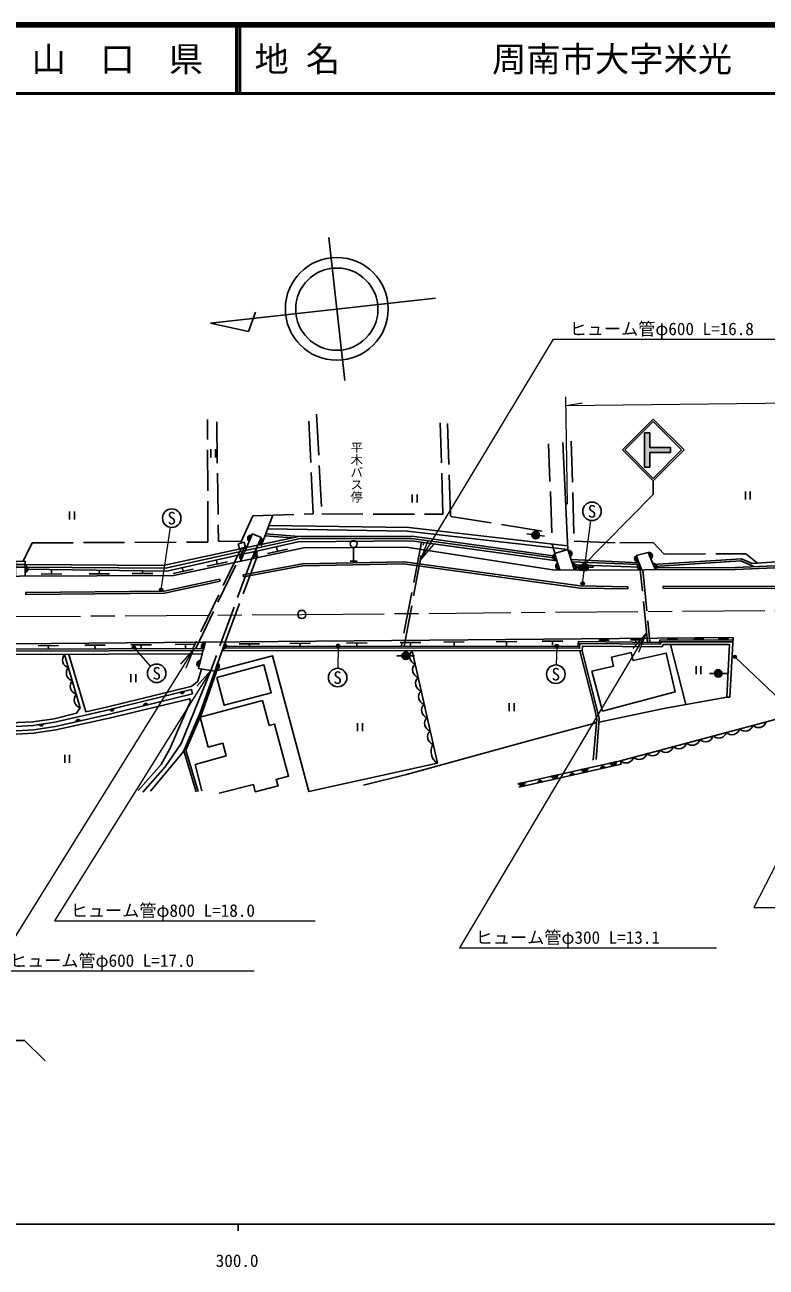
# Model space of a CAD drawing. Units: millimetres at full size, sheet at 1:1000; details may follow other scales. Extents: x 40000 to 680000, y 20000 to 380000.
# Drawn here: x 336890 to 444990, y 198715 to 380000 of the extents above; entities that cross this region are included whole.
import ezdxf
from ezdxf.enums import TextEntityAlignment as Align

# ---------------------------------------------------------------- set-up
doc = ezdxf.new("R2010")
doc.units = ezdxf.units.MM
doc.header["$LTSCALE"] = 1000
doc.linetypes.add('CHAIN', pattern=[18.5, 12, -1.5, 3.5, -1.5])
doc.linetypes.add('DASHED', pattern=[7.5, 6, -1.5])
for name, color, linetype, lineweight in [('M-BGD', 7, 'Continuous', 25), ('M-BMK', 2, 'CHAIN', 13), ('M-BMK-SRVR', 3, 'Continuous', 25), ('M-STR-HTXT', 7, 'Continuous', 13), ('M-STR-STRC', 7, 'Continuous', 25), ('M-TTL', 2, 'Continuous', 140), ('M-TTL-BAND', 7, 'Continuous', 25), ('M-TTL-LINE', 7, 'Continuous', 50)]:
    doc.layers.add(name, color=color, linetype=linetype, lineweight=lineweight)
doc.layers.add('M-BMK-HTXT', color=7, linetype='Continuous')
doc.layers.add('M-TTL-TXT', color=7, linetype='Continuous')
doc.styles.add('@ＭＳ ゴシック', font='')
doc.styles.add('ＭＳ ゴシック', font='')
doc.styles.get('@ＭＳ ゴシック').set_extended_font_data('@MS Gothic')
doc.styles.get('ＭＳ ゴシック').set_extended_font_data('MS Gothic')

# ---------------------------------------------------------------- blocks, each defined once
blk = doc.blocks.new('open_arrow')
at = {"color": 0, "linetype": 'Continuous', "lineweight": -2}
blk.add_lwpolyline([(7.5, 1.25), (0, 0), (7.5, -1.25)], dxfattribs=at)

msp = doc.modelspace()

# ---------------------------------------------------------------- hatches: boundary and pattern name
at = {"layer": 'M-BGD'}
for points in [[(369605, 304634, -0.82183), (369998, 305544)], [(371339, 305147, -0.82183), (370949, 304236)], [(411934, 305471, -1), (410843, 305618, -0.41421), (411462, 306090, -0.41421)], [(368444, 301946, -0.82183), (368837, 302856)], [(370521, 303274, -0.82183), (370122, 302367)], [(414162, 302779, 0.82183), (414457, 301834)], [(416098, 303324, -0.82183), (416414, 302385)], [(428174, 302076, 0.82183), (427791, 302989)], [(336929, 301072, -0.82183), (336941, 300081)], [(414575, 301457, 0.82183), (414871, 300512)], [(416739, 301416, -0.82183), (417055, 300477)], [(419088, 300858, -1), (417988, 300863, -0.41421), (418541, 301411, -0.41421)], [(426398, 301608, -0.82183), (426062, 302541)], [(426794, 300506, -0.82183), (426459, 301439)], [(428840, 300487, 0.82183), (428457, 301401)], [(362925, 288830, -0.82183), (363173, 289790)], [(366034, 289801, -0.82183), (365706, 288866)], [(392982, 287936, -1), (391882, 287936, -0.41421), (392432, 288486, -0.41421)], [(362273, 286305, -0.82183), (362521, 287264)], [(364998, 286855, -0.82183), (364669, 285920)], [(438563, 285363, -1), (437463, 285363, -0.41421), (438013, 285913, -0.41421)], [(359512, 282612), (360120, 282761, -0.84072)], [(349280, 280097), (349888, 280247, -0.84072)], [(354843, 280795), (354233, 280656, -0.84072)], [(338992, 277915), (339610, 278010, -0.84072)], [(344969, 278443), (344359, 278304, -0.84072)], [(423164, 272493, -0.82183), (422197, 272275)], [(414608, 270562, -0.82183), (413641, 270344)], [(417019, 270594), (416408, 270456, -0.84072)], [(418991, 271552, -0.82183), (418025, 271333)], [(421498, 271605), (420887, 271467, -0.84072)], [(409850, 269488, -0.82183), (408883, 269270)], [(412333, 269536), (411722, 269398, -0.84072)]]:
    msp.add_hatch(color=256, dxfattribs=at).paths.add_polyline_path(points)
at = {"layer": 'M-STR-HTXT'}
for points in [[(417613, 300537, -1), (418288, 300967, -0.41421), (418165, 300414, -0.41421)], [(356971, 297697, -1), (356567, 297402, -1)], [(418431, 298648, -0.41421), (418382, 298298, -0.41421), (418032, 298347, -1)], [(352771, 288877, -0.41421), (352539, 289144, -0.41421), (352806, 289376, -1)], [(382388, 289229, -1), (382750, 289574, -0.41421), (382741, 289221, -0.41421)], [(414264, 289197, -1), (414631, 289536, -0.41421), (414617, 289182, -0.41421)], [(440407, 287540, -1), (440399, 288040, -0.41421), (440653, 287794, -0.41421)]]:
    msp.add_hatch(color=256, dxfattribs=at).paths.add_polyline_path(points)
at = {"layer": 'M-STR-STRC'}
msp.add_hatch(color=256, dxfattribs=at).paths.add_polyline_path([(427271, 315462), (428021, 315462), (428021, 317587), (431021, 317587), (431021, 318337), (428021, 318337), (428021, 320462), (427271, 320462)])

# ---------------------------------------------------------------- linework, layer by layer
at = {"layer": 'M-BGD'}
for p, q in [((363986, 318061), (363986, 316887)), ((364686, 318061), (364686, 316887)), ((416065, 303421), (415332, 319058)), ((441965, 311913), (441965, 310739)), ((442665, 311913), (442665, 310739)), ((393389, 311485), (393389, 310311)), ((394089, 311485), (394089, 310311)), ((343409, 309000), (343409, 307826)), ((344109, 309000), (344109, 307826)), ((369605, 304634), (369998, 305544)), ((371339, 305147), (370949, 304236)), ((375824, 305125), (371897, 305428)), ((376859, 305346), (372007, 305720)), ((410843, 305618), (410100, 305718)), ((411934, 305471), (412677, 305371)), ((368444, 301946), (368837, 302856)), ((370521, 303274), (370122, 302367)), ((372267, 302860), (375201, 303485)), ((373734, 303173), (373609, 303759)), ((384836, 303744), (384836, 301744)), ((413763, 304226), (414182, 302849)), ((414144, 302837), (414896, 300431)), ((414457, 301834), (414162, 302779)), ((416098, 303324), (416414, 302385)), ((427791, 302989), (428174, 302076)), ((336929, 301072), (336941, 300081)), ((363490, 300991), (366424, 301616)), ((364957, 301303), (364832, 301890)), ((384336, 301744), (385336, 301744)), ((414871, 300512), (414575, 301457)), ((426433, 301511), (416554, 301966)), ((426532, 301235), (416662, 301644)), ((416739, 301416), (417055, 300477)), ((426667, 300859), (416813, 301196)), ((426059, 302549), (426806, 300474)), ((426398, 301608), (426062, 302541)), ((426794, 300506), (426459, 301439)), ((428457, 301401), (428840, 300487)), ((339267, 299859), (342267, 299873)), ((340767, 299866), (340764, 300466)), ((346249, 299890), (349249, 299904)), ((347749, 299897), (347751, 300421)), ((352545, 299918), (355545, 299932)), ((354045, 299925), (354040, 300329)), ((358500, 299928), (361434, 300553)), ((359967, 300241), (359842, 300828)), ((368744, 299736), (368788, 299445)), ((417988, 300863), (417238, 300867)), ((419088, 300858), (419838, 300855)), ((365293, 299103), (365356, 298809)), ((424798, 298003), (424797, 297693)), ((429995, 298090), (429994, 297790)), ((429994, 297790), (456808, 297753)), ((429995, 298090), (456808, 298053)), ((337032, 297155), (337035, 296855)), ((415320, 290071), (412320, 290044)), ((413820, 290058), (413825, 289458)), ((422099, 290220), (420599, 290207)), ((421349, 290213), (421351, 290003)), ((426713, 290260), (425213, 290247)), ((425963, 290254), (425967, 289918)), ((432080, 290397), (430580, 290384)), ((431330, 290390), (431332, 290236)), ((435914, 290431), (434414, 290417)), ((435164, 290424), (435166, 290184)), ((439504, 290462), (438004, 290449)), ((438754, 290455), (438757, 290215)), ((440177, 290588), (439694, 281886)), ((341809, 289429), (338809, 289403)), ((340309, 289416), (340313, 288912)), ((348613, 289488), (345613, 289462)), ((347113, 289475), (347118, 288939)), ((355346, 289547), (352347, 289521)), ((353846, 289534), (353852, 288965)), ((361795, 289603), (358796, 289577)), ((360295, 289590), (360301, 288990)), ((362212, 286067), (363206, 289916)), ((362659, 289000), (362895, 289913)), ((362925, 288830), (363173, 289790)), ((366034, 289801), (365706, 288866)), ((371123, 289685), (368123, 289658)), ((369623, 289672), (369626, 289372)), ((378554, 289750), (375554, 289723)), ((377054, 289736), (377057, 289437)), ((386799, 289822), (383800, 289795)), ((385300, 289808), (385305, 289317)), ((394634, 289890), (391635, 289864)), ((393134, 289877), (393140, 289277)), ((397041, 272238), (393370, 288660)), ((400977, 289945), (397977, 289919)), ((399477, 289932), (399482, 289332)), ((408625, 290012), (405626, 289986)), ((407126, 289999), (407131, 289399)), ((417799, 288639), (419941, 280299)), ((418140, 288639), (420260, 280381)), ((431047, 289587), (433264, 280803)), ((342691, 288121), (344978, 280313)), ((343315, 288124), (345767, 279752)), ((362273, 286305), (362521, 287264)), ((364998, 286855), (364669, 285920)), ((365185, 286634), (364950, 286717)), ((391882, 287936), (391132, 287936)), ((392982, 287936), (393732, 287936)), ((352356, 285257), (352356, 284083)), ((353056, 285257), (353056, 284083)), ((364584, 285679), (362212, 286067)), ((434767, 286415), (434767, 285242)), ((435467, 286415), (435467, 285242)), ((437463, 285363), (436713, 285363)), ((438563, 285363), (439313, 285363)), ((361202, 283027), (361357, 282396)), ((360120, 282761), (359512, 282612)), ((362433, 278963), (371554, 281399)), ((371554, 281399), (372526, 277757)), ((407528, 281022), (407528, 279848)), ((408228, 281022), (408228, 279848)), ((439694, 281886), (439245, 281910)), ((344398, 279562), (344978, 280313)), ((349888, 280247), (349280, 280097)), ((354233, 280656), (354843, 280795)), ((339610, 278010), (338992, 277915)), ((344359, 278304), (344969, 278443)), ((363602, 274588), (362433, 278963)), ((385411, 278104), (385411, 276930)), ((386111, 278104), (386111, 276930)), ((360067, 274062), (361884, 268063)), ((360372, 274139), (362150, 268139)), ((342723, 273464), (342723, 272291)), ((343423, 273464), (343423, 272291)), ((408802, 269252), (423733, 272622)), ((408912, 268764), (423862, 272138)), ((423164, 272493), (422197, 272275)), ((423862, 272138), (423733, 272621)), ((414608, 270562), (413641, 270344)), ((416408, 270456), (417019, 270594)), ((418991, 271552), (418025, 271333)), ((420887, 271467), (421498, 271605)), ((409850, 269488), (408883, 269270)), ((411722, 269398), (412333, 269536))]:
    msp.add_line(p, q, dxfattribs=at)
at = {"layer": 'M-BGD', "linetype": 'DASHED'}
for p, q in [((366084, 289941), (373035, 308458)), ((368422, 303581), (361377, 288995)), ((361799, 288996), (368853, 303699)), ((368808, 302789), (370471, 303160)), ((369020, 303279), (370684, 303645)), ((369207, 303711), (370869, 304066)), ((394730, 304506), (391796, 289311)), ((392189, 289311), (395050, 304462)), ((335521, 301228), (336932, 301228)), ((369991, 302069), (364006, 285774)), ((335527, 300847), (336934, 300853)), ((427668, 289902), (426642, 300473)), ((426996, 300474), (428044, 289899))]:
    msp.add_line(p, q, dxfattribs=at)
for points in [[(379422, 323190), (380191, 308623), (397865, 308577), (397454, 321922)], [(336650, 301717), (337938, 304411), (363586, 304505), (363508, 322393)], [(364868, 322058), (365125, 304635), (368434, 304602), (370113, 308353), (378936, 308666), (378259, 322553)], [(398508, 321826), (398979, 308267), (413734, 305887), (413274, 318869)], [(416567, 319264), (417001, 304632), (423657, 304405), (428505, 304462), (430131, 302770), (442036, 302807), (443725, 301463)], [(419941, 280299), (420294, 278700), (419703, 271712)], [(420260, 280381), (420662, 278783), (420112, 271804)]]:
    msp.add_lwpolyline(points, dxfattribs=at)
at = {"layer": 'M-BGD'}
for points in [[(178202, 317932), (186876, 302233), (188872, 299764), (189811, 298897), (358612, 299645), (377508, 303670), (392566, 303793), (414154, 300429), (440480, 300522), (457840, 301245), (460515, 300526), (506115, 301212), (552478, 305143)], [(416065, 303421), (392640, 306130), (372292, 306479)], [(416040, 303961), (392872, 306647), (372461, 306930)], [(368346, 301718), (370080, 305734), (371361, 305185), (369991, 302069)], [(414466, 301805), (393254, 304707), (376767, 304567), (370471, 303160)], [(414350, 302179), (393288, 305059), (377108, 305059), (370684, 303645)], [(414257, 302474), (393354, 305392), (376859, 305346), (370869, 304066)], [(428717, 300780), (440474, 300822), (457873, 301547), (460553, 300826), (506070, 301505), (552571, 305454)], [(369207, 303711), (357069, 301117), (336932, 301228)], [(369020, 303279), (357388, 300718), (336934, 300858)], [(368808, 302789), (357572, 300277), (337003, 300578), (336935, 300577)], [(414144, 302837), (416065, 303421), (417067, 300439)], [(426059, 302549), (427790, 302990), (428842, 300481)], [(335547, 299543), (335514, 301704), (336930, 301720), (336940, 299549)], [(368744, 299736), (377357, 301351), (392185, 301636), (417877, 298130), (424798, 298003)], [(368788, 299445), (377389, 301051), (392167, 301336), (417870, 297816), (424797, 297693)], [(442956, 301411), (441418, 302069), (428510, 301274)], [(443176, 300935), (441293, 301808), (428648, 300944)], [(460538, 302251), (458343, 302461), (442956, 301411)], [(337032, 297155), (357223, 297377), (365293, 299103)], [(337035, 296855), (357257, 297078), (365356, 298809)], [(205829, 267095), (198157, 282134), (197384, 283231), (197044, 284420), (196902, 285885), (197537, 287697), (198560, 288305), (199774, 288553), (235324, 288874), (260397, 286881), (277017, 287194), (296401, 289332), (440177, 290588)], [(365870, 289334), (417545, 289289), (417608, 289995), (429396, 289886), (429546, 290239), (440156, 290220)], [(488705, 290310), (487132, 290273), (473430, 285877), (423733, 272622)], [(296089, 287261), (315151, 287415), (316753, 288537), (335487, 288593), (362892, 288700)], [(296340, 287563), (315056, 287714), (316658, 288837), (335486, 288893), (362659, 289000)], [(366084, 289941), (362503, 279763), (360015, 273939), (355198, 268189)], [(365641, 288684), (418140, 288639), (418202, 289339), (429824, 289232), (429975, 289589), (439670, 289571), (439245, 281910)], [(365782, 289084), (417774, 289039), (417837, 289743), (429560, 289635), (429711, 289989), (440143, 289970)], [(295566, 286757), (315311, 286916), (316911, 288038), (335489, 288093), (362762, 288200)], [(315311, 286916), (317211, 286402), (318946, 285657), (320067, 284915), (321361, 283815), (322571, 282404), (323877, 280942), (325405, 279706), (326889, 278714), (328334, 278054), (330294, 277347), (332516, 276884), (334784, 276908), (338160, 277130), (341365, 277623), (349041, 279369), (361357, 282396)], [(316004, 287402), (317425, 287017), (319256, 286231), (320459, 285435), (321821, 284277), (323060, 282832), (324327, 281414), (325791, 280230), (327207, 279283), (328579, 278657), (330472, 277974), (332579, 277534), (334759, 277558), (338089, 277777), (341244, 278262), (348891, 280002), (361202, 283027)], [(319693, 288046), (320128, 287429), (320579, 286781), (321341, 285824), (322239, 284743), (323615, 283307), (324646, 282346), (325871, 281352), (327023, 280538), (328218, 279845), (330769, 278801), (332619, 278391), (334749, 278155), (338035, 278274), (341150, 278753), (344398, 279562)], [(364882, 285772), (372981, 287935), (378277, 268104), (397041, 272238)], [(354098, 268044), (357350, 271729), (359666, 275136), (364006, 285774)], [(364882, 285772), (362736, 279673), (360372, 274139)], [(361094, 283464), (361441, 283625), (362128, 284221), (362665, 285993)], [(353434, 268247), (356757, 272084), (358084, 274457), (361049, 281284), (360937, 281654), (349184, 278809), (341411, 277108), (338170, 276655), (334829, 276453), (332455, 276424), (330012, 276816), (328033, 277449), (326537, 278167), (325267, 278952), (323539, 280299), (321954, 281864), (320977, 283091), (320316, 283869), (315911, 283136), (318690, 267817)], [(345767, 279752), (348788, 280440), (361094, 283464)], [(420621, 278260), (430085, 280215), (439245, 281910)], [(372526, 277757), (373309, 277972), (375360, 270378), (373532, 269890), (373813, 268970), (370476, 268089), (370224, 269130), (365240, 267905)], [(386272, 269065), (392536, 270587), (410903, 275660), (419677, 278017), (420250, 278180)], [(362707, 268202), (361735, 272083), (366260, 273323), (365759, 275162), (363602, 274588)], [(296100, 231805), (298850, 231805), (313850, 231805), (328850, 231805), (336850, 231805), (339851, 228804)]]:
    msp.add_lwpolyline(points, dxfattribs=at)
for points in [[(367999, 304271), (368860, 304507), (369065, 303757), (368205, 303522)], [(419595, 285667), (422749, 286425), (422447, 287739), (425312, 288397), (425583, 287220), (430433, 288334), (431734, 282673), (421128, 279869)], [(364892, 284769), (371740, 286597), (372826, 282529), (365978, 280700)]]:
    msp.add_lwpolyline(points, close=True, dxfattribs=at)
for centre, radius in [((384836, 304244), 500), ((411388, 305545), 550), ((418538, 300861), 550), ((392432, 287936), 550), ((438013, 285363), 550)]:
    msp.add_circle(centre, radius, dxfattribs=at)
for centre, radius, start, end in [((369892, 305050), 505, 77.80742, 235.46561), ((371054, 304730), 505, 257.98396, 55.64215), ((368731, 302362), 505, 77.80742, 235.46561), ((370232, 302860), 505, 257.43678, 55.09497), ((414403, 302336), 505, 118.52167, 276.17986), ((416163, 302823), 505, 299.74534, 97.40353), ((427892, 302495), 505, 303.9178, 101.57599), ((336837, 300576), 505, 281.84451, 79.5027), ((414816, 301014), 505, 118.52167, 276.17986), ((416804, 300915), 505, 299.74534, 97.40353), ((426322, 302107), 505, 120.95828, 278.61647), ((426719, 301006), 505, 120.95828, 278.61647), ((428558, 300906), 505, 303.9178, 101.57599), ((363144, 289285), 505, 86.68901, 244.3472), ((365778, 289366), 505, 261.78907, 59.44726), ((394163, 287812), 1160, 133.08414, 252.11376), ((343537, 287327), 1160, 136.80921, 255.83883), ((362492, 286760), 505, 86.68901, 244.3472), ((364741, 286420), 505, 261.78907, 59.44726), ((394599, 285861), 1160, 133.08414, 252.11376), ((344099, 285408), 1160, 136.80921, 255.83883), ((395035, 283909), 1160, 133.08414, 252.11376), ((344661, 283488), 1160, 136.80921, 255.83883), ((345361, 281538), 1284, 140.01393, 252.6341), ((359803, 282740), 318, 203.69842, 3.91615), ((395472, 281957), 1160, 133.08414, 252.11376), ((349571, 280225), 318, 203.69842, 3.91615), ((354550, 280673), 318, 22.71116, 182.9289), ((395908, 280005), 1160, 133.08414, 252.11376), ((339293, 278017), 318, 198.63302, 358.85076), ((344676, 278320), 318, 22.71116, 182.9289), ((396344, 278053), 1160, 133.08414, 252.11376), ((441940, 278087), 1160, 225.41932, 344.44894), ((443872, 278603), 1160, 225.41932, 344.44894), ((396780, 276101), 1160, 133.08414, 252.11376), ((434210, 276026), 1160, 225.41932, 344.44894), ((436142, 276541), 1160, 225.41932, 344.44894), ((438075, 277056), 1160, 225.41932, 344.44894), ((440007, 277572), 1160, 225.41932, 344.44894), ((398157, 273933), 2033, 148.44365, 236.52859), ((428413, 274479), 1160, 225.41932, 344.44894), ((430345, 274995), 1160, 225.41932, 344.44894), ((432278, 275510), 1160, 225.41932, 344.44894), ((422659, 272480), 505, 203.8909, 1.54909), ((424548, 273448), 1160, 225.41932, 344.44894), ((426480, 273964), 1160, 225.41932, 344.44894), ((414103, 270548), 505, 203.8909, 1.54909), ((416726, 270472), 318, 22.61113, 182.82886), ((418487, 271538), 505, 203.8909, 1.54909), ((421204, 271483), 318, 22.61113, 182.82886), ((409345, 269474), 505, 203.8909, 1.54909), ((412039, 269414), 318, 22.61113, 182.82886)]:
    msp.add_arc(centre, radius, start, end, dxfattribs=at)
at = {"layer": 'M-BMK'}
msp.add_lwpolyline([(76887, 291052), (178037, 292299), (277528, 293259), (377284, 293962), (476719, 294826), (524105, 295284), (576646, 296899)], dxfattribs=at)
at = {"layer": 'M-BMK-SRVR'}
for p, q in [((383556, 328081), (381207, 348949)), ((396791, 340137), (363968, 336443)), ((369508, 335249), (370546, 338065)), ((363968, 336443), (369508, 335249))]:
    msp.add_line(p, q, dxfattribs=at)
for centre, radius in [((382377, 338557), 7500), ((382382, 338515), 6000), ((377284, 293962), 600)]:
    msp.add_circle(centre, radius, dxfattribs=at)
at = {"layer": 'M-STR-HTXT'}
for p, q in [((416030, 310069), (415787, 325740)), ((415807, 324454), (552635, 326079)), ((415807, 324454), (418234, 324825)), ((417950, 300752), (428522, 311462)), ((356769, 297549), (358113, 306677)), ((418231, 298497), (419423, 307670)), ((352789, 289126), (355216, 286386)), ((382569, 289402), (382519, 286099)), ((414447, 289366), (414361, 286592)), ((440403, 287790), (465815, 263620))]:
    msp.add_line(p, q, dxfattribs=at)
for points in [[(394558, 301857), (413968, 334118), (451918, 334118)], [(427533, 291299), (400276, 245305), (437756, 245305)], [(361592, 288995), (332337, 241941), (370324, 241941)], [(364006, 285774), (341216, 249241), (379204, 249241)], [(460924, 285684), (443190, 251190), (481177, 251190)]]:
    msp.add_lwpolyline(points, dxfattribs=at)
for centre, radius in [((417950, 300752), 400), ((356769, 297549), 250), ((418231, 298497), 250), ((352789, 289126), 250), ((382569, 289402), 250), ((414447, 289366), 250), ((440403, 287790), 250)]:
    msp.add_circle(centre, radius, dxfattribs=at)
at = {"layer": 'M-STR-STRC'}
for p, q in [((424022, 317962), (428522, 322462)), ((424375, 317962), (428522, 322109)), ((433022, 317962), (428522, 322462)), ((432669, 317962), (428522, 322109)), ((427271, 320462), (428021, 320462)), ((427271, 320462), (427271, 315462)), ((428021, 320462), (428021, 318337)), ((424022, 317962), (428522, 313462)), ((424375, 317962), (428522, 313815)), ((428021, 318337), (431021, 318337)), ((428021, 317587), (431021, 317587)), ((428021, 317587), (428021, 315462)), ((428522, 313815), (432669, 317962)), ((428522, 313462), (433022, 317962)), ((431021, 318337), (431021, 317587)), ((427271, 315462), (428021, 315462)), ((428522, 313462), (428522, 311462))]:
    msp.add_line(p, q, dxfattribs=at)
msp.add_lwpolyline([(427271, 320462), (428021, 320462), (428021, 318337), (431021, 318337), (431021, 317587), (428021, 317587), (428021, 315462), (427271, 315462)], close=True, dxfattribs=at)
for centre in [(419597, 309009), (358309, 308012), (356112, 285376), (414318, 285242), (382499, 284749)]:
    msp.add_circle(centre, 1350, dxfattribs=at)
at = {"layer": 'M-TTL'}
msp.add_line((680000, 380000), (40000, 380000), dxfattribs=at)
at = {"layer": 'M-TTL-BAND'}
for p, q in [((40000, 205000), (579000, 205000)), ((368000, 205000), (368000, 204000))]:
    msp.add_line(p, q, dxfattribs=at)
at = {"layer": 'M-TTL-LINE'}
for p, q in [((367750, 380000), (367750, 370000)), ((368250, 380000), (368250, 370000)), ((40000, 370000), (680000, 370000))]:
    msp.add_line(p, q, dxfattribs=at)

# ---------------------------------------------------------------- block references
at = {"layer": 'M-STR-HTXT', "xscale": 400, "yscale": 400}
for p, rotation in [((394558, 301857), 59), ((427533, 291299), 239.3), ((361592, 288995), 238.1), ((364006, 285774), 238)]:
    msp.add_blockref('open_arrow', p, dxfattribs=dict(at, rotation=rotation))

# ---------------------------------------------------------------- texts
at = {"layer": 'M-BMK-HTXT', "style": '@ＭＳ ゴシック'}
msp.add_text('平木バス停', height=1320, rotation=270, dxfattribs=at).set_placement((385263, 319227), align=Align.MIDDLE_LEFT)
at = {"layer": 'M-STR-HTXT', "style": 'ＭＳ ゴシック'}
for s, p in [('ヒューム管φ600 L=16.8', (416333, 334168)), ('ヒューム管φ800 L=18.0', (343581, 249290)), ('ヒューム管φ300 L=13.1', (402641, 245355)), ('ヒューム管φ600 L=17.0', (334702, 241991))]:
    msp.add_text(s, height=1833, dxfattribs=at).set_placement(p, align=Align.BOTTOM_LEFT)
at = {"layer": 'M-STR-STRC', "style": 'ＭＳ ゴシック'}
for p in [(358309, 308012), (419597, 309009), (356112, 285376), (382499, 284749), (414318, 285242)]:
    msp.add_text('S', height=1833, dxfattribs=at).set_placement(p, align=Align.MIDDLE_CENTER)
at = {"layer": 'M-TTL-BAND', "style": 'ＭＳ ゴシック'}
msp.add_text('300.0', height=1833, dxfattribs=at).set_placement((367844, 198195), align=Align.BOTTOM_CENTER)
at = {"layer": 'M-TTL-TXT', "style": 'ＭＳ ゴシック'}
msp.add_text('山\u3000口\u3000県', height=3666, dxfattribs=at).set_placement((350375, 375000), align=Align.MIDDLE_CENTER)
for s, p in [('地 名', (370380, 375000)), ('周南市大字米光', (405024, 375000))]:
    msp.add_text(s, height=3666, dxfattribs=at).set_placement(p, align=Align.MIDDLE_LEFT)

doc.saveas('drawing.dxf')
